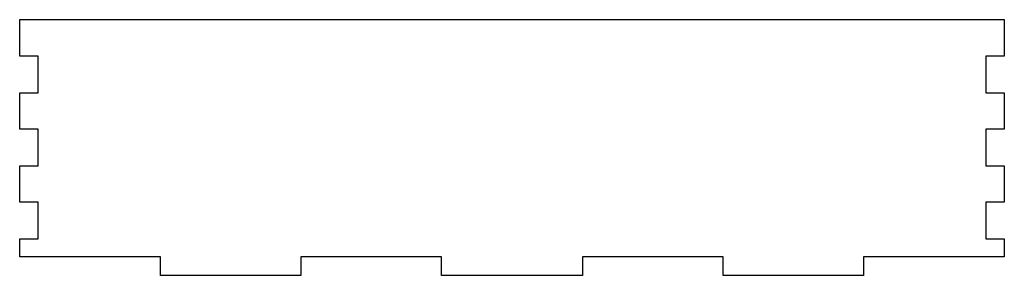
# Model space of a CAD drawing. Header units: millimetres. Extents: x 0 to 192, y 0 to 50.
import ezdxf

# ---------------------------------------------------------------- set-up
doc = ezdxf.new("R2010")
doc.units = ezdxf.units.MM
doc.layers.get('0').update_dxf_attribs({"linetype": 'CONTINUOUS'})

msp = doc.modelspace()

# ---------------------------------------------------------------- linework, layer by layer
msp.add_lwpolyline([(3.6, 35.71), (3.6, 42.86), (0, 42.86), (0, 50), (192.2, 50), (192.2, 42.86), (188.6, 42.86), (188.6, 35.71), (192.2, 35.71), (192.2, 28.57), (188.6, 28.57), (188.6, 21.43), (192.2, 21.43), (192.2, 14.29), (188.6, 14.29), (188.6, 7.14), (192.2, 7.14), (192.2, 3.6), (164.74, 3.6), (164.74, 0), (137.29, 0), (137.29, 3.6), (109.83, 3.6), (109.83, 0), (82.37, 0), (82.37, 3.6), (54.91, 3.6), (54.91, 0), (27.46, 0), (27.46, 3.6), (0, 3.6), (0, 7.14), (3.6, 7.14), (3.6, 14.29), (0, 14.29), (0, 21.43), (3.6, 21.43), (3.6, 28.57), (0, 28.57), (0, 35.71)], close=True)

doc.saveas('drawing.dxf')
